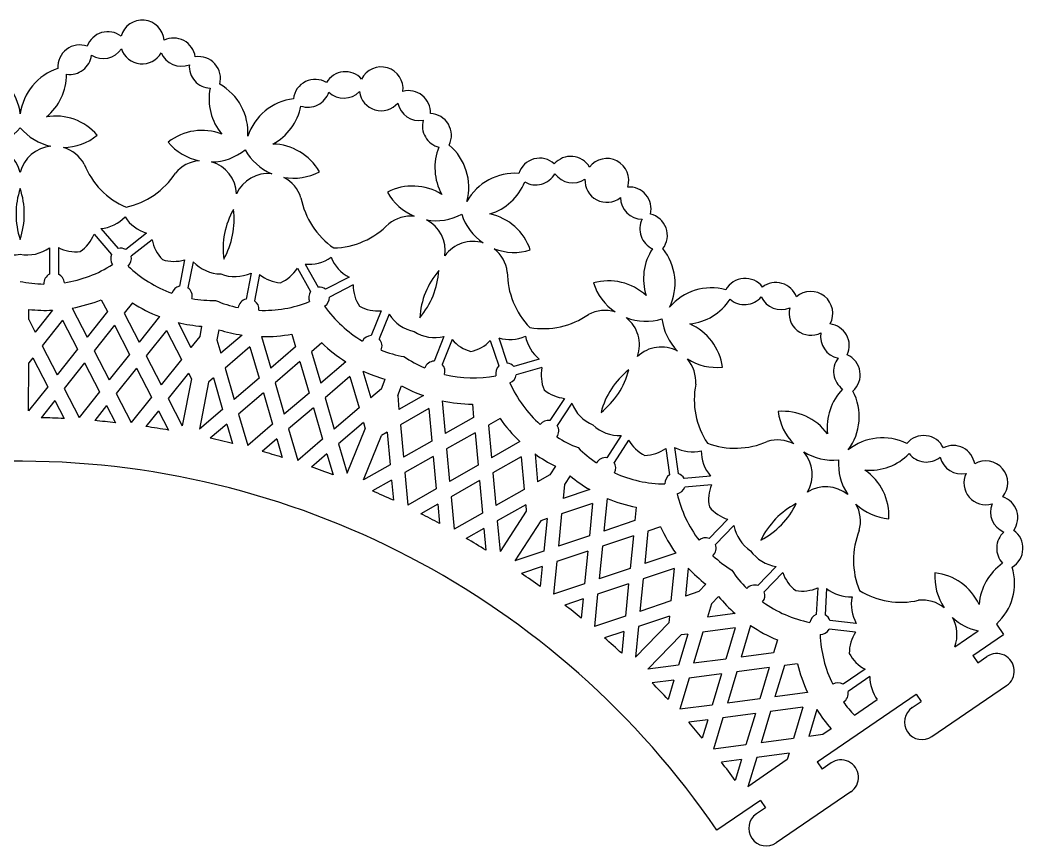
# Model space of a CAD drawing. Extents: x 53 to 282, y 68 to 162.
# Drawn here: x 167.1 to 281.6, y 67.7 to 162 of the extents above; entities that cross this region are included whole.
import ezdxf

# ---------------------------------------------------------------- set-up
doc = ezdxf.new("R2010")
doc.units = 0
doc.layers.get('0').update_dxf_attribs({"linetype": 'CONTINUOUS'})

msp = doc.modelspace()

# ---------------------------------------------------------------- linework, layer by layer
for p, q in [((175.57618, 137.549877), (177.564055, 135.246216)), ((176.345892, 138.188561), (178.321146, 135.899525)), ((181.557837, 137.678961), (179.176608, 135.815882)), ((182.189258, 136.903281), (179.792815, 135.028298)), ((170.4865, 136.002728), (170.493058, 132.979274)), ((171.486456, 136.024214), (171.493056, 132.981443)), ((185.906008, 134.614337), (185.310151, 131.630471)), ((186.882864, 134.399567), (186.29079, 131.434645)), ((199.655324, 134.133505), (201.157519, 131.509629)), ((193.48651, 133.105855), (192.916046, 130.136699)), ((194.472193, 132.936146), (193.898084, 129.94802)), ((198.777888, 133.653422), (200.289681, 131.012782)), ((204.674275, 132.638782), (201.981304, 131.264293)), ((205.146089, 131.756872), (202.435912, 130.373601)), ((176.390904, 130.066758), (177.092546, 128.70755)), ((179.940478, 129.719676), (178.988864, 128.522137)), ((168.109826, 127.796185), (168.11155, 128.966805)), ((170.836508, 128.871629), (168.847053, 126.368042)), ((173.054761, 129.117261), (174.773047, 125.788626)), ((177.092546, 128.70755), (174.773047, 125.788626)), ((178.988864, 128.522137), (180.699041, 125.20921)), ((208.357801, 128.800794), (207.203544, 125.985446)), ((209.275729, 128.403578), (208.1288, 125.606102)), ((168.109826, 127.796185), (168.847053, 126.368042)), ((171.971341, 127.727941), (169.651843, 124.809017)), ((171.971341, 127.727941), (173.681518, 124.415015)), ((177.897335, 127.148525), (175.577836, 124.229602)), ((177.897335, 127.148525), (179.607512, 123.835599)), ((183.029541, 128.141979), (180.699041, 125.20921)), ((185.158185, 127.471351), (186.625035, 124.629794)), ((183.823329, 126.56911), (181.50383, 123.650186)), ((183.823329, 126.56911), (185.533506, 123.256183)), ((187.849995, 127.03692), (187.624929, 125.88809)), ((189.812685, 126.652412), (189.587619, 125.503582)), ((192.469433, 126.039013), (190.038799, 123.961008)), ((198.149803, 126.152309), (198.579197, 124.684218)), ((187.624929, 125.88809), (186.625035, 124.629794)), ((189.587619, 125.503582), (190.038799, 123.961008)), ((194.693773, 125.856853), (195.745357, 122.261505)), ((201.567947, 125.134354), (200.405296, 124.140377)), ((215.511194, 125.873601), (214.384669, 123.067846)), ((216.446386, 125.518932), (215.312663, 122.695252)), ((220.809835, 125.401464), (221.789994, 122.520876)), ((221.762755, 125.705303), (222.736691, 122.843002)), ((169.651843, 124.809017), (171.36202, 121.496091)), ((173.681518, 124.415015), (171.36202, 121.496091)), ((175.577836, 124.229602), (177.288014, 120.916675)), ((179.607512, 123.835599), (177.288014, 120.916675)), ((193.365166, 124.69978), (190.531326, 122.277066)), ((193.365166, 124.69978), (194.411786, 121.121404)), ((198.579197, 124.684218), (195.745357, 122.261505)), ((200.405296, 124.140377), (201.451916, 120.562001)), ((168.094496, 117.384144), (168.102557, 122.859352)), ((168.560314, 123.435406), (168.102557, 122.859352)), ((168.560314, 123.435406), (170.270491, 120.122479)), ((174.486308, 122.85599), (172.166809, 119.937066)), ((174.486308, 122.85599), (176.196485, 119.543064)), ((181.50383, 123.650186), (183.214008, 120.337259)), ((185.533506, 123.256183), (183.214008, 120.337259)), ((199.071724, 123.000277), (196.237885, 120.577563)), ((199.071724, 123.000277), (200.118345, 119.421901)), ((204.299193, 122.996203), (201.451916, 120.562001)), ((226.404287, 123.280381), (223.498528, 122.444988)), ((180.412302, 122.276574), (178.092803, 119.357651)), ((180.412302, 122.276574), (182.122479, 118.963648)), ((186.338295, 121.697159), (184.018797, 118.778235)), ((186.338295, 121.697159), (186.675801, 121.043348)), ((190.531326, 122.277066), (191.577946, 118.69869)), ((206.260779, 121.931704), (207.158475, 118.862498)), ((226.699155, 122.324648), (223.774831, 121.483918)), ((186.675801, 121.043348), (185.623169, 115.670272)), ((188.638492, 120.658839), (187.585859, 115.285764)), ((189.197754, 121.136966), (188.638492, 120.658839)), ((189.197754, 121.136966), (190.244375, 117.558589)), ((194.411786, 121.121404), (191.577946, 118.69869)), ((196.237885, 120.577563), (197.284505, 116.999187)), ((204.778283, 121.300773), (201.944444, 118.87806)), ((204.778283, 121.300773), (205.824904, 117.722397)), ((208.380093, 119.906887), (208.820213, 120.991621)), ((210.233355, 119.154944), (210.673475, 120.239678)), ((170.270491, 120.122479), (168.094496, 117.384144)), ((172.166809, 119.937066), (173.876987, 116.62414)), ((176.196485, 119.543064), (173.876987, 116.62414)), ((178.092803, 119.357651), (179.80298, 116.044724)), ((194.904313, 119.437462), (192.070473, 117.014748)), ((194.904313, 119.437462), (195.950933, 115.859086)), ((200.118345, 119.421901), (197.284505, 116.999187)), ((208.380093, 119.906887), (207.158475, 118.862498)), ((210.233355, 119.154944), (210.381908, 117.554622)), ((213.164359, 119.130645), (210.381908, 117.554622)), ((171.075281, 118.563455), (169.520821, 116.607279)), ((171.075281, 118.563455), (172.136805, 116.507088)), ((177.001274, 117.984039), (175.636932, 116.267112)), ((177.001274, 117.984039), (178.00721, 116.035357)), ((182.122479, 118.963648), (179.80298, 116.044724)), ((184.018797, 118.778235), (185.623169, 115.670272)), ((201.944444, 118.87806), (202.991064, 115.299683)), ((215.313102, 118.52742), (215.659341, 114.797481)), ((218.762008, 118.158036), (218.903391, 116.634961)), ((229.287812, 118.810057), (227.617568, 116.266677)), ((230.113083, 118.24499), (228.453442, 115.717756)), ((182.927268, 117.404623), (181.487532, 115.592818)), ((182.927268, 117.404623), (184.073378, 115.184398)), ((190.244375, 117.558589), (187.585859, 115.285764)), ((192.070473, 117.014748), (193.117094, 113.436372)), ((200.610872, 117.737959), (197.777032, 115.315245)), ((200.610872, 117.737959), (201.657492, 114.159583)), ((205.824904, 117.722397), (202.991064, 115.299683)), ((213.788125, 117.64512), (210.544075, 115.807641)), ((213.788125, 117.64512), (214.132729, 113.932785)), ((190.736902, 115.874648), (188.837746, 114.251016)), ((190.736902, 115.874648), (191.38655, 113.653514)), ((195.950933, 115.859086), (193.117094, 113.436372)), ((206.317431, 116.038456), (203.483591, 113.615742)), ((206.317431, 116.038456), (206.523983, 115.332258)), ((210.544075, 115.807641), (210.88868, 112.095305)), ((218.903391, 116.634961), (215.659341, 114.797481)), ((221.923096, 116.506533), (220.592169, 115.752675)), ((220.592169, 115.752675), (220.936774, 112.04034)), ((197.777032, 115.315245), (198.823653, 111.736869)), ((204.465459, 110.258753), (206.523983, 115.332258)), ((206.318722, 109.50681), (208.377245, 114.580315)), ((209.017463, 114.942944), (208.377245, 114.580315)), ((209.017463, 114.942944), (209.362068, 111.230609)), ((219.065557, 114.887979), (215.821508, 113.050499)), ((219.065557, 114.887979), (219.410162, 111.175643)), ((235.751244, 114.571711), (234.110053, 112.032457)), ((196.443461, 114.175144), (194.77658, 112.750091)), ((196.443461, 114.175144), (197.059089, 112.070324)), ((201.657492, 114.159583), (198.823653, 111.736869)), ((203.483591, 113.615742), (204.465459, 110.258753)), ((214.132729, 113.932785), (210.88868, 112.095305)), ((224.19621, 113.886535), (220.936774, 112.04034)), ((236.601579, 114.045116), (234.949903, 111.489639)), ((202.150019, 112.475641), (200.391027, 110.971838)), ((202.150019, 112.475641), (202.851434, 110.077519)), ((215.821508, 113.050499), (216.166112, 109.338164)), ((225.918633, 112.467335), (226.214206, 109.283198)), ((240.862446, 113.097222), (241.274955, 110.082535)), ((241.855833, 113.213653), (242.265723, 110.218105)), ((209.362068, 111.230609), (206.318722, 109.50681)), ((214.294896, 112.185803), (211.050847, 110.348323)), ((214.294896, 112.185803), (214.639501, 108.473467)), ((219.410162, 111.175643), (216.166112, 109.338164)), ((224.34299, 112.130838), (221.098941, 110.293358)), ((224.34299, 112.130838), (224.687595, 108.418502)), ((211.050847, 110.348323), (211.395451, 106.635987)), ((221.098941, 110.293358), (221.443545, 106.581022)), ((227.612658, 110.075303), (226.214206, 109.283198)), ((228.251695, 111.056169), (227.612658, 110.075303)), ((229.927431, 109.964422), (229.288394, 108.983556)), ((245.949391, 109.947638), (242.937618, 109.682039)), ((209.524235, 109.483627), (207.350169, 108.252202)), ((209.524235, 109.483627), (209.738135, 107.179343)), ((219.572329, 109.428662), (216.328279, 107.591182)), ((219.572329, 109.428662), (219.916934, 105.716326)), ((229.288394, 108.983556), (229.128862, 107.384292)), ((246.056479, 108.953201), (243.025464, 108.685904)), ((214.639501, 108.473467), (211.395451, 106.635987)), ((224.687595, 108.418502), (221.443545, 106.581022)), ((232.160941, 108.400453), (229.128862, 107.384292)), ((214.801668, 106.726486), (212.8935, 105.64567)), ((214.801668, 106.726486), (215.004366, 104.542869)), ((216.328279, 107.591182), (216.672884, 103.878846)), ((224.849762, 106.67152), (221.605712, 104.834041)), ((224.849762, 106.67152), (224.91777, 105.938885)), ((232.489764, 106.823191), (228.954709, 105.638464)), ((232.489764, 106.823191), (232.11969, 103.113307)), ((234.155075, 107.398305), (233.783246, 103.670825)), ((219.916934, 105.716326), (216.672884, 103.878846)), ((224.91777, 105.938885), (221.928997, 101.35138)), ((228.954709, 105.638464), (228.584635, 101.928581)), ((237.47013, 106.377595), (237.318301, 104.855551)), ((221.605712, 104.834041), (221.928997, 101.35138)), ((226.593505, 104.847139), (223.604732, 100.259633)), ((227.291154, 105.080946), (226.593505, 104.847139)), ((227.291154, 105.080946), (226.92108, 101.371063)), ((237.318301, 104.855551), (233.783246, 103.670825)), ((247.92696, 105.009245), (245.802104, 102.831291)), ((248.629249, 104.29709), (246.517882, 102.132963)), ((220.079101, 103.969344), (218.065486, 102.828802)), ((220.079101, 103.969344), (220.310044, 101.481446)), ((232.11969, 103.113307), (228.584635, 101.928581)), ((237.144148, 103.109724), (233.609093, 101.924998)), ((237.144148, 103.109724), (236.774074, 99.39984)), ((238.807704, 103.667242), (238.43763, 99.957359)), ((240.258045, 104.153305), (238.807704, 103.667242)), ((233.609093, 101.924998), (233.239019, 98.215114)), ((226.92108, 101.371063), (223.604732, 100.259633)), ((231.945538, 101.36748), (228.410483, 100.182753)), ((231.945538, 101.36748), (231.575464, 97.657596)), ((241.989447, 101.147702), (238.43763, 99.957359)), ((226.746928, 99.625235), (224.377838, 98.831267)), ((226.746928, 99.625235), (226.517219, 97.322473)), ((228.410483, 100.182753), (228.040409, 96.47287)), ((236.774074, 99.39984), (233.239019, 98.215114)), ((241.798532, 99.396257), (238.263477, 98.211531)), ((241.798532, 99.396257), (241.428459, 95.686374)), ((243.409429, 99.425893), (243.092014, 96.243892)), ((253.462925, 99.615489), (251.367375, 97.436043)), ((254.197159, 98.936318), (252.08822, 96.742947)), ((231.575464, 97.657596), (228.040409, 96.47287)), ((236.599922, 97.654013), (233.064867, 96.469287)), ((236.599922, 97.654013), (236.229848, 93.94413)), ((238.263477, 98.211531), (237.893404, 94.501648)), ((244.615913, 96.754606), (245.430333, 97.595482)), ((233.064867, 96.469287), (232.694793, 92.759403)), ((244.615913, 96.754606), (243.092014, 96.243892)), ((246.052545, 95.363173), (246.866966, 96.204049)), ((258.198874, 97.192826), (258.028574, 94.154818)), ((259.196226, 97.117571), (259.027007, 94.098849)), ((231.401312, 95.911769), (229.321973, 95.214906)), ((231.401312, 95.911769), (231.183632, 93.729594)), ((241.428459, 95.686374), (237.893404, 94.501648)), ((246.052545, 95.363173), (245.59079, 93.823732)), ((236.229848, 93.94413), (232.694793, 92.759403)), ((241.254306, 93.940546), (237.719251, 92.75582)), ((241.254306, 93.940546), (241.181272, 93.208395)), ((248.761022, 94.24267), (245.59079, 93.823732)), ((237.372073, 89.27546), (241.181272, 93.208395)), ((237.719251, 92.75582), (237.372073, 89.27546)), ((250.52733, 92.878436), (249.451097, 89.290394)), ((262.591388, 93.130474), (259.584271, 93.444428)), ((278.593041, 93.054994), (279.417451, 91.846454)), ((236.055696, 92.198302), (233.861452, 91.462931)), ((236.055696, 92.198302), (235.807683, 89.712048)), ((238.808706, 87.884027), (242.617904, 91.816962)), ((243.347347, 91.913356), (242.276194, 88.342247)), ((243.347347, 91.913356), (242.617904, 91.816962)), ((245.086718, 92.14321), (244.015564, 88.572101)), ((248.78288, 92.631649), (245.086718, 92.14321)), ((248.78288, 92.631649), (247.711727, 89.06054)), ((262.506761, 92.133874), (259.480432, 92.449834)), ((273.846098, 90.466953), (276.493556, 92.272927)), ((275.908201, 89.452605), (279.417451, 91.846454)), ((253.586726, 91.243966), (253.14726, 89.778833)), ((253.14726, 89.778833), (249.451097, 89.290394)), ((275.908201, 89.452605), (276.471727, 88.626507)), ((276.471727, 88.626507), (277.505807, 89.331909)), ((242.276194, 88.342247), (238.808706, 87.884027)), ((247.711727, 89.06054), (244.015564, 88.572101)), ((254.382558, 88.328164), (253.311404, 84.757055)), ((255.898972, 88.528555), (254.382558, 88.328164)), ((247.207654, 87.380018), (243.511492, 86.891579)), ((247.207654, 87.380018), (246.136501, 83.808909)), ((248.947025, 87.609872), (247.875871, 84.038763)), ((252.643187, 88.098311), (248.947025, 87.609872)), ((252.643187, 88.098311), (251.572034, 84.527202)), ((263.590333, 87.905474), (261.088942, 86.172978)), ((264.143833, 87.072401), (261.658322, 85.350903)), ((241.772121, 86.661725), (239.295062, 86.334388)), ((241.772121, 86.661725), (241.107245, 84.445102)), ((243.511492, 86.891579), (242.440338, 83.32047)), ((271.230743, 80.209308), (279.759912, 86.027516)), ((257.025098, 85.247811), (253.311404, 84.757055)), ((258.118381, 77.317206), (269.447192, 85.045201)), ((269.447192, 85.045201), (270.010718, 84.219103)), ((269.447192, 85.045201), (270.010718, 84.219103)), ((246.136501, 83.808909), (242.440338, 83.32047)), ((251.572034, 84.527202), (247.875871, 84.038763)), ((262.381894, 82.646599), (264.987559, 84.424064)), ((268.976638, 83.513701), (270.010718, 84.219103)), ((251.067961, 82.84668), (247.371799, 82.358241)), ((251.067961, 82.84668), (249.996808, 79.275571)), ((252.807332, 83.076534), (251.736178, 79.505425)), ((256.503494, 83.564973), (252.807332, 83.076534)), ((256.503494, 83.564973), (255.432341, 79.993864)), ((258.090459, 83.286721), (257.171711, 80.223717)), ((245.632428, 82.128387), (243.458325, 81.841084)), ((245.632428, 82.128387), (245.00237, 80.027841)), ((247.371799, 82.358241), (246.300645, 78.787132)), ((258.765061, 80.434275), (257.171711, 80.223717)), ((259.725004, 81.10433), (258.765061, 80.434275)), ((249.996808, 79.275571), (246.300645, 78.787132)), ((255.432341, 79.993864), (251.736178, 79.505425)), ((254.928269, 78.313342), (251.232106, 77.824903)), ((254.928269, 78.313342), (254.716875, 77.608578)), ((249.492735, 77.595049), (247.19849, 77.29187)), ((249.492735, 77.595049), (248.77488, 75.201797)), ((251.232106, 77.824903), (250.227223, 74.474731)), ((254.716875, 77.608578), (250.227223, 74.474731)), ((258.118381, 77.317206), (258.681907, 76.491108)), ((259.715987, 77.19651), (258.681907, 76.491108)), ((261.970092, 73.892118), (253.440923, 68.07391)), ((251.657372, 72.909803), (246.677111, 69.512497)), ((251.657372, 72.909803), (252.220898, 72.083705)), ((251.657372, 72.909803), (252.220898, 72.083705)), ((252.220898, 72.083705), (251.186818, 71.378303))]:
    msp.add_line(p, q)
for centre, radius, start, end in [((181.059576, 159.490451), 2.5, 4.333982, 164.497294), ((177.143854, 158.163686), 2.5, 52.938551, 160.43298), ((184.644147, 157.430343), 2.5, 8.398295, 115.892725), ((173.936598, 156.650486), 2.5, 70.083405, 184.172464), ((176.609102, 160.090871), 2.5, 237.614081, 326.233631), ((181.059576, 159.490451), 2.5, 198.399436, 330.43184), ((185.542065, 159.217447), 2.5, 202.597645, 291.217195), ((172.789211, 158.288626), 2.5, 261.887893, 352.902304), ((188.940518, 156.709427), 2.5, 175.928971, 266.943383), ((187.497555, 155.324559), 2.5, 344.658812, 98.747871), ((160.904102, 150.505187), 6.288244, 7.07966, 71.869632), ((173.382395, 150.486814), 6.288244, 107.961644, 172.751616), ((166.148194, 155.819151), 6.288244, 309.131215, 359.949798), ((204.250059, 153.589373), 2.5, 41.938551, 149.43298), ((208.346997, 154.144605), 2.5, 353.333982, 153.497294), ((186.847366, 149.170272), 6.288244, 356.07966, 60.869632), ((200.812997, 152.715947), 2.5, 59.083405, 173.172464), ((194.977427, 153.000364), 6.288244, 168.881478, 219.700061), ((199.999262, 154.542922), 2.5, 250.887893, 341.902304), ((204.092855, 155.583185), 2.5, 226.614081, 315.233631), ((208.346997, 154.144605), 2.5, 187.399436, 319.43184), ((211.472621, 151.438379), 2.5, 357.398295, 104.892725), ((199.092891, 146.771266), 6.288244, 96.961644, 161.751616), ((212.695038, 153.021319), 2.5, 191.597645, 280.217195), ((193.009061, 153.385984), 6.288244, 298.131215, 348.949798), ((213.871802, 148.826829), 2.5, 333.658812, 87.747871), ((171.176196, 144.742999), 6.288244, 40.808424, 99.699985), ((215.552499, 149.910922), 2.5, 164.928971, 255.943383), ((162.328783, 153.744566), 6.288244, 282.028854, 319.946399), ((171.96726, 153.730375), 6.288244, 219.884877, 257.802422), ((187.899212, 143.107901), 6.288244, 69.131291, 128.022852), ((171.96726, 153.730375), 6.288244, 270.893078, 309.131215), ((188.863974, 152.078293), 6.288244, 219.700061, 257.938198), ((195.831255, 141.553944), 6.288244, 29.808424, 88.699985), ((212.059266, 142.909675), 6.288244, 345.07966, 49.869632), ((163.296456, 143.664516), 3.944804, 13.358233, 85.014419), ((170.969907, 143.653217), 3.944804, 94.816857, 166.473043), ((170.969907, 143.653217), 3.944804, 28.483386, 73.878642), ((188.863974, 152.078293), 6.288244, 271.028854, 308.946399), ((198.322657, 150.225254), 6.288244, 208.884877, 246.802422), ((220.77077, 145.118109), 6.288244, 157.881478, 208.700061), ((182.90715, 148.993959), 9.149187, 202.217003, 246.19795), ((187.890504, 141.998801), 3.944804, 94.952634, 140.34789), ((187.890504, 141.998801), 3.944804, 2.358233, 74.014419), ((226.444855, 143.725438), 2.5, 48.083405, 162.172464), ((229.985426, 143.926994), 2.5, 30.938551, 138.43298), ((234.113035, 143.690293), 2.5, 342.333982, 142.497294), ((177.213836, 149.550625), 9.149187, 282.633325, 326.614273), ((195.420816, 140.523546), 3.944804, 83.816857, 155.473043), ((198.322657, 150.225254), 6.288244, 259.893078, 298.131215), ((223.622054, 138.218189), 6.288244, 85.961644, 150.751616), ((225.994674, 145.674114), 2.5, 239.887893, 330.902304), ((230.211548, 145.91417), 2.5, 215.614081, 304.233631), ((195.420816, 140.523546), 3.944804, 17.483386, 62.878642), ((218.912149, 145.872226), 6.288244, 287.131215, 337.949798), ((234.113035, 143.690293), 2.5, 176.399436, 308.43184), ((175.803825, 139.84522), 9.149187, 161.412868, 198.418407), ((158.451345, 139.87077), 9.149187, 341.412868, 18.418407), ((211.935031, 136.757985), 6.288244, 58.131291, 117.022852), ((214.5937, 145.379481), 6.288244, 208.700061, 246.938198), ((236.664861, 140.437391), 2.5, 346.398295, 93.892725), ((208.1578, 143.48843), 9.149187, 191.217003, 235.19795), ((238.166857, 141.758), 2.5, 180.597645, 269.217195), ((199.439322, 135.863158), 9.149187, 150.412868, 187.418407), ((182.410531, 139.199247), 9.149187, 330.412868, 7.418407), ((214.5937, 145.379481), 6.288244, 260.028854, 297.946399), ((223.525023, 141.755686), 6.288244, 197.884877, 235.802422), ((219.424831, 133.719074), 6.288244, 18.808424, 77.699985), ((238.521654, 137.416037), 2.5, 322.658812, 76.747871), ((175.919277, 142.607722), 4.439705, 275.514104, 315.884013), ((182.832358, 141.931793), 4.439705, 212.947262, 253.317175), ((202.675305, 145.121204), 9.149187, 271.633325, 315.614273), ((211.714857, 135.670924), 3.944804, 83.952634, 129.34789), ((211.714857, 135.670924), 3.944804, 351.358233, 63.014419), ((240.378327, 138.15952), 2.5, 153.928971, 244.943383), ((171.463815, 139.223026), 4.439705, 304.61253, 337.860655), ((186.547827, 137.748182), 4.439705, 190.970623, 224.218746), ((218.825324, 132.785923), 3.944804, 72.816857, 144.473043), ((166.339925, 139.623893), 4.439705, 234.429528, 280.1302), ((167.914552, 139.621575), 4.439705, 259.701076, 305.401748), ((173.498228, 139.981959), 4.439705, 243.055197, 276.30333), ((178.641751, 134.762556), 1.181341, 155.827879, 215.073721), ((178.641751, 134.762556), 1.181341, 63.079503, 105.748278), ((223.525023, 141.755686), 6.288244, 248.893078, 287.131215), ((218.825324, 132.785923), 3.944804, 6.483386, 51.878642), ((244.586212, 132.459071), 6.288244, 146.881478, 197.700061), ((235.613374, 131.953446), 6.288244, 334.07966, 38.869632), ((170.068686, 145.94478), 14.090407, 278.585969, 302.671175), ((178.641751, 134.762556), 1.181341, 313.757825, 12.999902), ((184.698948, 138.886806), 4.439705, 252.527946, 285.776068), ((190.107069, 137.451695), 4.439705, 223.429516, 269.1302), ((200.079763, 138.552875), 4.439705, 264.514101, 304.884013), ((206.736858, 136.570287), 4.439705, 201.947262, 242.317172), ((170.995379, 131.91005), 1.181341, 115.164075, 182.590701), ((170.995379, 131.91005), 1.181341, 4.964647, 65.084475), ((189.218392, 144.072457), 14.090407, 226.160371, 250.245911), ((191.652324, 137.148966), 4.439705, 248.701076, 294.401759), ((197.202176, 136.437314), 4.439705, 232.055208, 265.30333), ((195.060329, 136.080508), 4.439705, 293.61253, 326.860653), ((221.880755, 127.444392), 9.149187, 139.412868, 176.418407), ((205.801386, 133.968435), 9.149187, 319.412868, 356.418407), ((231.894021, 133.266003), 9.149187, 180.217003, 224.19795), ((170.068686, 145.94478), 14.090407, 257.904934, 268.969379), ((209.585793, 131.754596), 4.439705, 179.970621, 213.218746), ((234.317624, 125.938485), 6.288244, 47.131291, 106.022852), ((238.572504, 133.894282), 6.288244, 197.700061, 235.938198), ((249.890314, 130.009321), 2.5, 37.083405, 151.172464), ((253.404293, 129.531602), 2.5, 19.938551, 127.43298), ((185.590875, 130.482969), 1.181341, 103.74679, 163.86611), ((185.590875, 130.482969), 1.181341, 346.242299, 53.667189), ((201.255381, 130.332348), 1.181341, 144.831374, 204.073451), ((201.255381, 130.332348), 1.181341, 52.082998, 94.751773), ((246.068543, 125.141872), 6.288244, 74.961644, 139.751616), ((257.410902, 128.511664), 2.5, 331.333982, 131.497294), ((170.068686, 145.94478), 17.090407, 280.062497, 291.71117), ((189.218392, 144.072457), 17.090407, 237.120596, 248.76929), ((189.218392, 144.072457), 14.090407, 259.862498, 270.926956), ((194.973555, 142.94497), 14.090407, 246.90432, 257.968778), ((193.205119, 128.991272), 1.181341, 104.164087, 171.588977), ((193.205119, 128.991272), 1.181341, 353.965166, 54.084486), ((194.973555, 142.94497), 14.090407, 267.585365, 291.670905), ((201.255381, 130.332348), 1.181341, 302.757555, 2.003397), ((242.905631, 133.553974), 6.288244, 276.131215, 326.949798), ((249.820229, 132.008093), 2.5, 228.887893, 319.902304), ((254.005432, 131.439121), 2.5, 204.614081, 293.233631), ((170.068686, 145.94478), 17.090407, 263.424255, 272.575), ((213.414145, 137.453024), 14.090407, 215.160101, 239.245307), ((207.988142, 133.225083), 4.439705, 241.527946, 274.776079), ((213.023069, 130.784421), 4.439705, 212.429528, 258.1302), ((226.823802, 135.914887), 9.149187, 260.633325, 304.614273), ((233.894074, 124.913407), 3.944804, 72.952634, 118.34789), ((257.410902, 128.511664), 2.5, 165.399436, 297.43184), ((189.218392, 144.072457), 17.090407, 256.256703, 265.407519), ((233.894074, 124.913407), 3.944804, 340.358233, 52.014419), ((238.572504, 133.894282), 6.288244, 249.028854, 286.946399), ((246.648281, 128.632889), 6.288244, 186.884877, 224.802422), ((241.089964, 121.526286), 6.288244, 7.808424, 66.699985), ((259.29516, 124.831616), 2.5, 335.398295, 82.892725), ((194.973555, 142.94497), 17.090407, 252.423757, 261.574573), ((194.973555, 142.94497), 17.090407, 269.061986, 280.71068), ((207.260156, 124.805462), 1.181341, 92.746801, 152.866629), ((214.482169, 130.192405), 4.439705, 237.701076, 283.401748), ((261.021545, 125.841367), 2.5, 169.597645, 258.217195), ((213.414145, 137.453024), 17.090407, 226.120106, 237.768779), ((207.260156, 124.805462), 1.181341, 335.240575, 42.6672), ((219.794266, 128.434866), 4.439705, 221.055197, 254.30333), ((217.623689, 128.4933), 4.439705, 282.61253, 315.860655), ((223.022651, 129.962489), 4.439705, 253.514104, 293.884013), ((229.179141, 126.746094), 4.439705, 190.947262, 231.317175), ((213.414145, 137.453024), 14.090407, 248.861897, 259.926342), ((240.323418, 120.724671), 3.944804, 61.816857, 133.473043), ((260.541338, 121.511479), 2.5, 311.658812, 65.747871), ((218.848161, 135.248226), 14.090407, 235.904934, 246.969379), ((214.449874, 121.888306), 1.181341, 93.164075, 160.590701), ((214.449874, 121.888306), 1.181341, 342.964647, 43.084475), ((222.608034, 121.668722), 1.181341, 133.827879, 193.073721), ((222.608034, 121.668722), 1.181341, 41.079503, 83.748278), ((240.323418, 120.724671), 3.944804, 355.483386, 40.878642), ((246.648281, 128.632889), 6.288244, 237.893078, 276.131215), ((262.505761, 121.887033), 2.5, 142.928971, 233.943383), ((213.414145, 137.453024), 17.090407, 245.256276, 254.407021), ((218.848161, 135.248226), 14.090407, 256.585969, 280.671175), ((222.608034, 121.668722), 1.181341, 291.757825, 350.999902), ((231.056856, 121.475278), 4.439705, 168.970623, 202.218746), ((242.303499, 114.898275), 9.149187, 128.412868, 165.418407), ((227.7644, 124.370541), 9.149187, 308.412868, 345.418407), ((218.848161, 135.248226), 17.090407, 241.424255, 250.575), ((235.902075, 126.338633), 14.090407, 204.160371, 228.245911), ((253.243609, 118.702305), 9.149187, 169.217003, 213.19795), ((229.769141, 123.223594), 4.439705, 230.527946, 263.776068), ((265.548639, 115.488415), 6.288244, 135.881478, 186.700061), ((256.644179, 116.704178), 6.288244, 323.07966, 27.869632), ((218.848161, 135.248226), 17.090407, 258.062497, 269.71117), ((234.245861, 119.867064), 4.439705, 201.429516, 247.1302), ((259.91927, 118.044726), 6.288244, 186.700061, 224.938198), ((254.224527, 111.04697), 6.288244, 36.131291, 95.022852), ((166.943925, 15.12218), 101.51781, 87.067903, 88.545465), ((166.943925, 15.12218), 101.51781, 83.743551, 85.087725), ((235.902075, 126.338633), 17.090407, 215.120596, 226.76929), ((227.447988, 115.097571), 1.181341, 81.74679, 141.86611), ((227.447988, 115.097571), 1.181341, 324.242299, 31.667189), ((235.565192, 119.007516), 4.439705, 226.701076, 272.401759), ((166.943925, 15.12218), 101.51781, 80.285811, 81.763373), ((270.287855, 112.071604), 2.5, 26.083405, 140.172464), ((166.943925, 15.12218), 101.51781, 76.067903, 77.545465), ((235.902075, 126.338633), 14.090407, 237.862498, 248.926956), ((240.444336, 116.268672), 4.439705, 210.055208, 243.30333), ((248.771975, 122.269966), 9.149187, 249.633325, 293.614273), ((253.613165, 110.121542), 3.944804, 61.952634, 107.34789), ((265.607548, 108.022811), 6.288244, 63.961644, 128.751616), ((273.64612, 110.932162), 2.5, 8.938551, 116.43298), ((166.943925, 15.12218), 101.51781, 72.743551, 74.087725), ((235.902075, 126.338633), 17.090407, 234.256703, 243.407519), ((240.815805, 123.137323), 14.090407, 224.90432, 235.968778), ((238.324788, 116.740198), 4.439705, 271.61253, 304.860653), ((243.904891, 117.152224), 4.439705, 242.514101, 282.884013), ((249.334552, 112.820209), 4.439705, 179.947262, 220.317172), ((259.91927, 118.044726), 6.288244, 238.028854, 275.946399), ((253.613165, 110.121542), 3.944804, 329.358233, 41.014419), ((264.107852, 116.883872), 6.288244, 265.131215, 315.949798), ((270.600442, 114.047025), 2.5, 217.887893, 308.902304), ((166.943925, 15.12218), 96.51781, 34.300013, 146.944131), ((233.948993, 110.862147), 1.181341, 82.164087, 149.588977), ((233.948993, 110.862147), 1.181341, 331.965166, 32.084486), ((266.842752, 111.339069), 6.288244, 175.884877, 213.802422), ((274.600186, 112.689933), 2.5, 193.614081, 282.233631), ((277.384503, 109.166467), 2.5, 320.333982, 120.497294), ((166.943925, 15.12218), 101.51781, 69.285811, 70.763373), ((240.815805, 123.137323), 17.090407, 230.423757, 239.574573), ((240.815805, 123.137323), 14.090407, 245.585365, 269.670905), ((241.915441, 109.08989), 1.181341, 122.831374, 182.073451), ((241.915441, 109.08989), 1.181341, 30.082998, 72.751773), ((260.030553, 105.423611), 6.288244, 356.808424, 55.699985), ((277.384503, 109.166467), 2.5, 154.399436, 286.43184), ((250.172048, 107.287948), 4.439705, 157.970621, 191.218746), ((166.943925, 15.12218), 101.51781, 65.067903, 66.545465), ((241.915441, 109.08989), 1.181341, 280.757555, 340.003397), ((255.856303, 111.137313), 14.090407, 193.160101, 217.245307), ((259.125135, 104.782988), 3.944804, 50.816857, 122.473043), ((240.815805, 123.137323), 17.090407, 247.061986, 258.71068), ((259.957108, 98.685822), 9.149187, 117.412868, 154.418407), ((247.492526, 110.758247), 9.149187, 297.412868, 334.418407), ((266.842752, 111.339069), 6.288244, 226.893078, 265.131215), ((259.125135, 104.782988), 3.944804, 344.483386, 29.878642), ((280.419291, 105.856287), 2.5, 158.597645, 247.217195), ((278.531955, 105.194498), 2.5, 324.398295, 71.892725), ((166.943925, 15.12218), 101.51781, 61.743551, 63.087725), ((249.241587, 109.24985), 4.439705, 219.527946, 252.776079), ((252.995601, 105.100791), 4.439705, 190.429528, 236.1302), ((255.856303, 111.137313), 17.090407, 204.120106, 215.768779), ((271.42206, 100.332491), 9.149187, 158.217003, 202.19795), ((281.121716, 101.691404), 2.5, 131.928971, 222.943383), ((279.121725, 101.69758), 2.5, 300.658812, 54.747871), ((166.943925, 15.12218), 101.51781, 58.285811, 59.763373), ((245.412564, 101.716021), 1.181341, 70.746801, 130.866629), ((245.412564, 101.716021), 1.181341, 313.240575, 20.6672), ((255.856303, 111.137313), 14.090407, 226.861897, 237.926342), ((254.126683, 104.005295), 4.439705, 215.701076, 261.401748), ((282.887773, 94.829738), 6.288244, 124.881478, 175.700061), ((166.943925, 15.12218), 101.51781, 54.067903, 55.545465), ((255.856303, 111.137313), 17.090407, 223.256276, 232.407021), ((260.068704, 107.057441), 14.090407, 213.904934, 224.969379), ((258.393587, 100.385787), 4.439705, 199.055197, 232.30333), ((277.849599, 98.413217), 6.288244, 175.700061, 213.938198), ((270.924249, 92.630637), 6.288244, 25.131291, 84.022852), ((274.378892, 97.722215), 6.288244, 312.07966, 16.869632), ((250.985968, 96.317966), 1.181341, 71.164075, 138.590701), ((260.068704, 107.057441), 17.090407, 219.424255, 228.575), ((250.985968, 96.317966), 1.181341, 320.964647, 21.084475), ((256.402953, 101.253078), 4.439705, 260.61253, 293.860655), ((261.959152, 100.5928), 4.439705, 231.514104, 271.884013), ((267.713325, 104.687831), 9.149187, 238.633325, 282.614273), ((166.943925, 15.12218), 101.51781, 50.743551, 52.087725), ((260.068704, 107.057441), 14.090407, 234.585969, 258.671175), ((266.462467, 95.304348), 4.439705, 168.947262, 209.317175), ((270.14754, 91.838866), 3.944804, 50.952634, 96.34789), ((258.467826, 93.058271), 1.181341, 111.827879, 171.073721), ((258.467826, 93.058271), 1.181341, 19.079503, 61.748278), ((260.068704, 107.057441), 17.090407, 236.062497, 247.71117), ((277.849599, 98.413217), 6.288244, 227.028854, 257.546495), ((270.14754, 91.838866), 3.944804, 339.648577, 30.014419), ((258.467826, 93.058271), 1.181341, 269.757825, 328.999902), ((272.543225, 92.408102), 14.090407, 182.160371, 206.245911), ((266.228971, 89.713928), 4.439705, 146.970623, 180.218746), ((166.943925, 15.12218), 101.51781, 47.285811, 48.763373), ((265.689953, 91.817325), 4.439705, 208.527946, 241.776068), ((278.63286, 87.679712), 2, 304.300013, 124.300013), ((272.543225, 92.408102), 17.090407, 193.120596, 204.76929), ((268.583318, 87.028196), 4.439705, 179.429516, 215.912931), ((166.943925, 15.12218), 101.51781, 43.067903, 44.545465), ((260.493756, 85.152527), 1.181341, 59.74679, 119.86611), ((260.493756, 85.152527), 1.181341, 302.242299, 9.667189), ((272.543225, 92.408102), 14.090407, 215.862498, 223.850294), ((272.543225, 92.408102), 17.090407, 212.256703, 221.407519), ((270.103691, 81.861505), 2, 124.300013, 304.300013), ((166.943925, 15.12218), 101.51781, 39.743551, 41.087725), ((166.943925, 15.12218), 101.51781, 36.285811, 37.763373), ((260.84304, 75.544314), 2, 304.300013, 124.300013), ((252.31387, 69.726106), 2, 124.300013, 304.300013)]:
    msp.add_arc(centre, radius, start, end)

doc.saveas('drawing.dxf')
